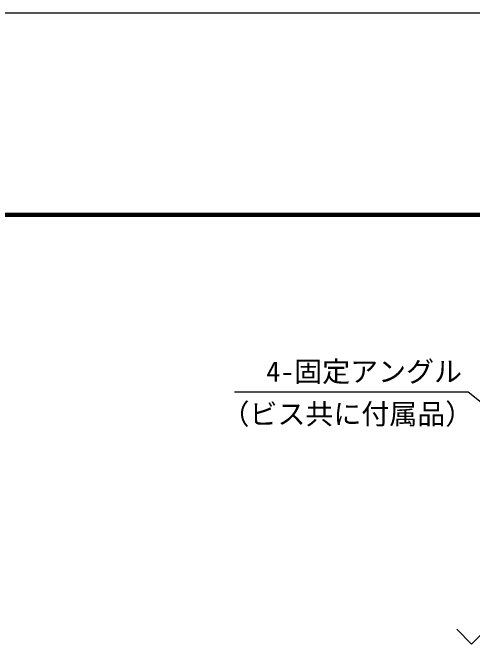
# Model space of a CAD drawing. Units: millimetres, scale not verified. Extents: x -24028 to 8910, y -6308 to 6308.
# Drawn here: x -403 to 829, y 4609 to 6308 of the extents above; entities that cross this region are included whole.
import ezdxf
from ezdxf.enums import TextEntityAlignment as Align

# ---------------------------------------------------------------- set-up
doc = ezdxf.new("R2010")
doc.units = ezdxf.units.MM
doc.header["$LTSCALE"] = 30
for name, color, linetype, lineweight in [('0-3_製作', 3, 'Continuous', 25), ('0-6_07', 3, 'Continuous', 25), ('1-2_図面枠', 7, 'Continuous', 25), ('1-3_Axis_waku', 7, 'Continuous', 25)]:
    doc.layers.add(name, color=color, linetype=linetype, lineweight=lineweight)
doc.styles.add('ＭＳ ゴシック', font='')
doc.styles.get('ＭＳ ゴシック').set_extended_font_data('MS Gothic')

msp = doc.modelspace()

# ---------------------------------------------------------------- linework, layer by layer
at = {"layer": '0-3_製作', "color": 4}
for p, q in [((817.88, 5290.41), (191.61, 5290.41)), ((1019.07, 5130.3), (817.88, 5290.41))]:
    msp.add_line(p, q, dxfattribs=at)
at = {"layer": '0-6_07', "color": 7}
msp.add_lwpolyline([(787.5, 4654.39), (827.5, 4614.39), (907.5, 4694.39), (947.5, 4654.39)], dxfattribs=at)
at = {"layer": '1-2_図面枠'}
msp.add_lwpolyline([(-8910, -6307.5), (-8910, 6307.5), (8910, 6307.5), (8910, -6307.5)], close=True, dxfattribs=at)
at = {"layer": '1-3_Axis_waku'}
for p, q in [((-7778.4, 5769.9), (8408.4, 5769.9)), ((-7777.8, 5769.3), (8407.8, 5769.3)), ((-7777.2, 5768.7), (8407.2, 5768.7)), ((-7776.6, 5768.1), (8406.6, 5768.1)), ((-7776, 5767.5), (8406, 5767.5)), ((-7775.4, 5766.9), (8405.4, 5766.9)), ((-7774.8, 5766.3), (8404.8, 5766.3)), ((-7774.2, 5765.7), (8404.2, 5765.7)), ((-7773.6, 5765.1), (8403.6, 5765.1)), ((-7773, 5764.5), (8403, 5764.5)), ((-7772.4, 5763.9), (8402.4, 5763.9)), ((-7771.8, 5763.3), (8401.8, 5763.3)), ((-7771.2, 5762.7), (8401.2, 5762.7)), ((-7770.6, 5762.1), (8400.6, 5762.1)), ((-7770, 5761.5), (8400, 5761.5))]:
    msp.add_line(p, q, dxfattribs=at)

# ---------------------------------------------------------------- texts
at = {"layer": '0-6_07', "color": 4, "style": 'ＭＳ ゴシック'}
for s, p in [('4-固定アングル', (276.89, 5301.49)), ('（ビス共に付属品）', (156.73, 5187.65))]:
    msp.add_text(s, height=54.99, dxfattribs=at).set_placement(p, align=Align.BOTTOM_LEFT)

doc.saveas('drawing.dxf')
